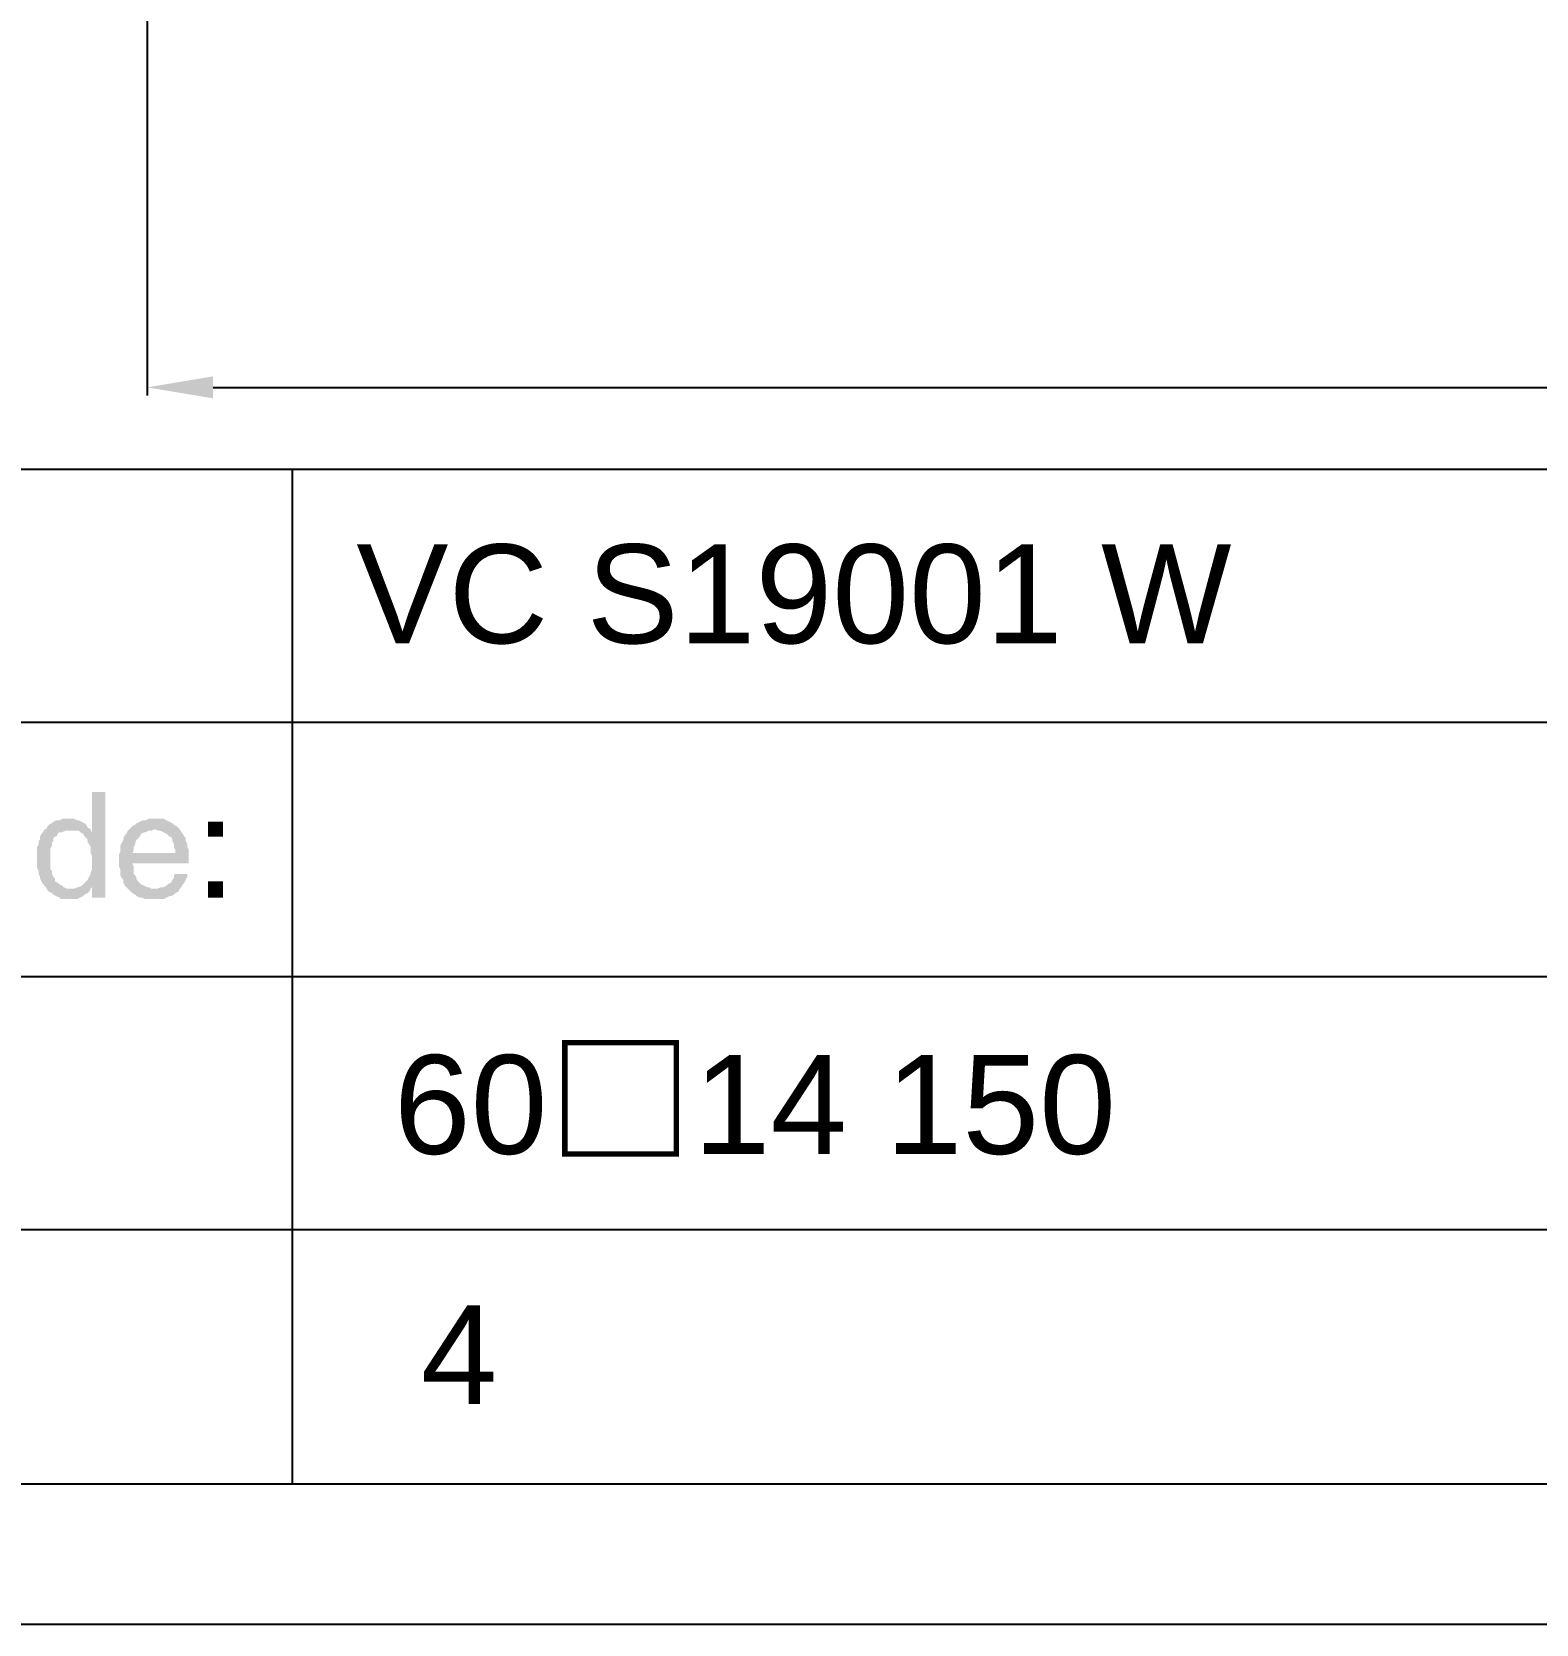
# Model space of a CAD drawing. Header units: millimetres. Extents: x 1336 to 2438, y 1230 to 1601.
# Drawn here: x 1621.02 to 1666.67, y 1303.62 to 1351.93 of the extents above; entities that cross this region are included whole.
import ezdxf

# ---------------------------------------------------------------- set-up
doc = ezdxf.new("R2010")
doc.units = ezdxf.units.MM
doc.layers.add('Dimension', color=3, linetype='Continuous')
doc.styles.get("Standard").update_dxf_attribs({"font": 'arial.ttf'})
doc.dimstyles.new('Standard$0', dxfattribs={"dimtxt": 2.3, "dimasz": 2, "dimexe": 1, "dimexo": 1, "dimgap": 1, "dimtad": 0, "dimtih": 1, "dimtoh": 1, "dimdec": 1, "dimzin": 0, "dimdsep": 46, "dimtxsty": 'Standard', "dimcen": 0, "dimclrd": 4, "dimclre": 4, "dimclrt": 4, "dimadec": 1, "dimazin": 0, "dimtfac": 1, "dimtdec": 1, "dimtofl": 0, "dimtmove": 0, "dimatfit": 0, "dimfxl": 1, "dimtolj": 1, "dimtzin": 0, "dimarcsym": 0})

# ---------------------------------------------------------------- blocks, each defined once
blk = doc.blocks.new('*D170')
at = {"layer": 'Defpoints', "color": 0, "ltscale": 1000, "transparency": 16777216}
for p in [(1624.524, 1372.193), (1765.698, 1372.193), (1765.698, 1341.147)]:
    blk.add_point(p, dxfattribs=at)
at = {"layer": 'Dimension', "color": 3, "lineweight": -2, "ltscale": 1000, "transparency": 16777216}
for p, q in [((1624.524, 1371.943), (1624.524, 1340.897)), ((1765.698, 1371.943), (1765.698, 1340.897)), ((1626.524, 1341.147), (1763.698, 1341.147))]:
    blk.add_line(p, q, dxfattribs=at)
at = {"layer": 'Dimension', "color": 3, "ltscale": 1000, "transparency": 16777216}
for points in [[(1626.524, 1341.48), (1626.524, 1340.814), (1624.524, 1341.147)], [(1763.698, 1341.48), (1763.698, 1340.814), (1765.698, 1341.147)]]:
    blk.add_solid(points, dxfattribs=at)
at = {"layer": 'Dimension', "ltscale": 1000, "transparency": 16777216, "insert": (1695.111, 1342.652), "char_height": 2.5, "attachment_point": 5}
blk.add_mtext('\\A1;141±1', dxfattribs=at)

msp = doc.modelspace()

# ---------------------------------------------------------------- hatches: boundary and pattern name
at = {"transparency": 33554559}
for points in [[(1623.259, 1328.87), (1622.853, 1328.87), (1622.853, 1327.651), (1622.492, 1327.651), (1622.582, 1327.606), (1622.627, 1327.516), (1622.672, 1327.471), (1622.717, 1327.426), (1622.717, 1327.336), (1622.762, 1327.29), (1622.807, 1327.2), (1622.807, 1327.02), (1622.853, 1326.929), (1622.853, 1326.523), (1622.807, 1326.433), (1622.807, 1326.388), (1622.762, 1326.297), (1622.717, 1326.207), (1622.672, 1326.162), (1622.672, 1326.162), (1622.582, 1326.072), (1622.537, 1326.027), (1622.446, 1325.982), (1622.853, 1325.982), (1622.853, 1325.666), (1623.259, 1325.666)], [(1622.13, 1328.058), (1621.95, 1328.058), (1621.86, 1328.012), (1621.769, 1328.012), (1621.679, 1327.967), (1621.634, 1327.922), (1621.544, 1327.877), (1621.499, 1327.832), (1621.454, 1327.742), (1621.408, 1327.742), (1622.221, 1327.697), (1622.446, 1327.697), (1622.492, 1327.651), (1622.853, 1327.651), (1622.807, 1327.697), (1622.807, 1327.742), (1622.717, 1327.787), (1622.672, 1327.877), (1622.627, 1327.922), (1622.537, 1327.967), (1622.446, 1328.012), (1622.401, 1328.012), (1622.311, 1328.058), (1622.221, 1328.058)], [(1624.793, 1328.058), (1624.568, 1328.058), (1624.477, 1328.012), (1624.387, 1328.012), (1624.297, 1327.967), (1624.207, 1327.922), (1624.161, 1327.877), (1624.071, 1327.832), (1624.026, 1327.787), (1623.981, 1327.742), (1624.748, 1327.742), (1624.884, 1327.697), (1624.929, 1327.697), (1625.019, 1327.651), (1625.109, 1327.606), (1625.154, 1327.561), (1625.199, 1327.516), (1625.245, 1327.516), (1625.29, 1327.426), (1625.29, 1327.381), (1625.335, 1327.29), (1625.335, 1327.2), (1625.38, 1327.11), (1625.38, 1327.02), (1624.071, 1327.02), (1623.665, 1326.974), (1623.665, 1326.613), (1623.71, 1326.523), (1623.71, 1326.343), (1623.755, 1326.252), (1623.8, 1326.207), (1623.8, 1326.117), (1623.846, 1326.027), (1623.891, 1325.982), (1623.936, 1325.936), (1624.748, 1325.936), (1624.658, 1325.936), (1624.568, 1325.982), (1624.522, 1325.982), (1624.432, 1326.027), (1624.342, 1326.072), (1624.297, 1326.117), (1624.252, 1326.162), (1624.207, 1326.207), (1624.207, 1326.252), (1624.161, 1326.343), (1624.116, 1326.388), (1624.116, 1326.613), (1624.071, 1326.704), (1625.786, 1326.704), (1625.786, 1327.11), (1625.741, 1327.2), (1625.741, 1327.29), (1625.696, 1327.381), (1625.696, 1327.471), (1625.651, 1327.516), (1625.606, 1327.606), (1625.561, 1327.651), (1625.515, 1327.742), (1625.47, 1327.787), (1625.425, 1327.832), (1625.335, 1327.877), (1625.29, 1327.922), (1625.199, 1327.967), (1625.109, 1328.012), (1625.019, 1328.058), (1624.884, 1328.058)], [(1621.408, 1327.742), (1621.363, 1327.651), (1621.318, 1327.606), (1621.273, 1327.516), (1621.273, 1327.426), (1621.228, 1327.381), (1621.228, 1327.29), (1621.183, 1327.2), (1621.183, 1326.568), (1621.228, 1326.478), (1621.228, 1326.388), (1621.273, 1326.297), (1621.273, 1326.252), (1621.318, 1326.162), (1621.363, 1326.072), (1621.408, 1326.027), (1621.454, 1325.982), (1621.499, 1325.891), (1621.544, 1325.846), (1621.634, 1325.801), (1621.679, 1325.756), (1621.769, 1325.711), (1621.86, 1325.666), (1621.905, 1325.62), (1622.401, 1325.62), (1622.492, 1325.666), (1622.582, 1325.711), (1622.627, 1325.756), (1622.717, 1325.801), (1622.762, 1325.846), (1622.807, 1325.936), (1622.085, 1325.936), (1621.995, 1325.982), (1621.95, 1326.027), (1621.86, 1326.072), (1621.815, 1326.117), (1621.724, 1326.162), (1621.724, 1326.252), (1621.679, 1326.297), (1621.634, 1326.388), (1621.634, 1326.478), (1621.589, 1326.523), (1621.589, 1327.155), (1621.634, 1327.245), (1621.634, 1327.336), (1621.679, 1327.381), (1621.679, 1327.471), (1621.724, 1327.516), (1621.769, 1327.516), (1621.815, 1327.606), (1621.86, 1327.651), (1621.95, 1327.651), (1622.04, 1327.697), (1622.221, 1327.697)], [(1623.981, 1327.742), (1623.936, 1327.697), (1623.891, 1327.606), (1623.846, 1327.561), (1623.8, 1327.471), (1623.8, 1327.426), (1623.755, 1327.336), (1623.71, 1327.245), (1623.71, 1327.065), (1623.665, 1326.974), (1624.071, 1327.02), (1624.116, 1327.11), (1624.116, 1327.2), (1624.161, 1327.29), (1624.161, 1327.336), (1624.207, 1327.426), (1624.252, 1327.471), (1624.297, 1327.516), (1624.342, 1327.606), (1624.432, 1327.651), (1624.477, 1327.651), (1624.568, 1327.697), (1624.658, 1327.697), (1624.748, 1327.742)], [(1626.824, 1327.516), (1626.824, 1327.967), (1626.373, 1327.967), (1626.373, 1327.516)], [(1625.741, 1326.388), (1625.38, 1326.388), (1625.335, 1326.343), (1625.335, 1326.252), (1625.29, 1326.207), (1625.245, 1326.117), (1625.154, 1326.072), (1625.109, 1326.027), (1625.019, 1325.982), (1624.929, 1325.982), (1624.838, 1325.936), (1623.936, 1325.936), (1624.026, 1325.846), (1624.071, 1325.801), (1624.161, 1325.756), (1624.207, 1325.711), (1624.297, 1325.666), (1624.387, 1325.666), (1624.432, 1325.62), (1625.019, 1325.62), (1625.109, 1325.666), (1625.199, 1325.711), (1625.245, 1325.711), (1625.335, 1325.756), (1625.38, 1325.801), (1625.47, 1325.846), (1625.515, 1325.936), (1625.561, 1325.982), (1625.606, 1326.072), (1625.651, 1326.117), (1625.696, 1326.207), (1625.741, 1326.297)], [(1626.824, 1325.666), (1626.824, 1326.162), (1626.373, 1326.162), (1626.373, 1325.666)], [(1622.446, 1325.982), (1622.401, 1325.982), (1622.311, 1325.936), (1622.221, 1325.936), (1622.807, 1325.936), (1622.853, 1325.982)]]:
    msp.add_hatch(color=256, dxfattribs=at).paths.add_polyline_path(points)

# ---------------------------------------------------------------- linework, layer by layer
msp.add_line((1584.4, 1307.884), (1993.655, 1307.884))
msp.add_lwpolyline([(1997.693, 1303.624), (1997.693, 1600.624), (1577.693, 1600.624), (1577.693, 1303.624)], close=True)
for points in [[(1597.218, 1338.664), (1993.655, 1338.664)], [(1628.919, 1338.664), (1628.919, 1307.884)], [(1597.218, 1330.991), (1893.348, 1330.991)], [(1597.218, 1323.274), (1946.288, 1323.274)], [(1597.218, 1315.601), (1893.348, 1315.601)]]:
    msp.add_lwpolyline(points)

# ---------------------------------------------------------------- texts
at = {"width": 34.34827, "attachment_point": 5}
for s, insert, char_height in [('VC S19001 W', (1644.145, 1334.862), 2.99966), ('\\pxql;60{\\fSimSun|b0|i0|c134|p2;\\H1.08333x;□}14 150', (1649.183, 1319.472), 2.99966), ('4', (1633.987, 1311.8), 3)]:
    msp.add_mtext(s, dxfattribs=dict(at, insert=insert, char_height=char_height))

# ---------------------------------------------------------------- dimensions: what is measured, and where the dimension line sits
at = {"layer": 'Dimension', "color": 40, "ltscale": 1000, "true_color": 0xf8d731}
dim = msp.add_linear_dim(base=(1765.698, 1341.147), p1=(1624.524, 1372.193), p2=(1765.698, 1372.193), dimstyle='Standard$0', override={"dimtxt": 2.5, "dimexe": 0.25, "dimexo": 0.25, "dimgap": 0.25, "dimtad": 1, "dimtih": 0, "dimtoh": 0, "dimdec": 0, "dimclrd": 3, "dimclre": 3, "dimclrt": 256, "dimadec": 0, "dimtol": 1, "dimtp": 1, "dimtm": 1, "dimtdec": 0, "dimatfit": 3, "dimfxl": 1.25, "dimarcsym": 2}, dxfattribs=at)
dim.commit()
dim.dimension.update_dxf_attribs({"geometry": '*D170', "text_midpoint": (1695.111, 1341.147), "dimtype": 160})

doc.saveas('drawing.dxf')
